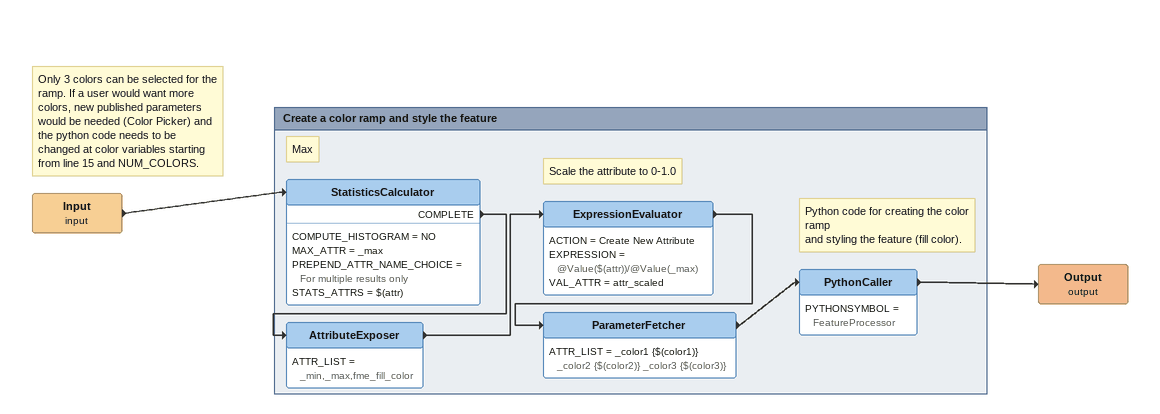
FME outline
Note: Only 3 colors can be selected for the ramp. If a user would want more colors, new published parameters would be needed (Color Picker) and the python code needs to be changed at color variables starting from line 15 and NUM_COLORS.
Input (input)
    -> StatisticsCalculator
Output (output)

Bookmark: Create a color ramp and style the feature
Note: Max
StatisticsCalculator
    COMPUTE_HISTOGRAM = NO
    MAX_ATTR = _max
    PREPEND_ATTR_NAME_CHOICE = For multiple results only
    STATS_ATTRS = $(attr)
    COMPLETE -> AttributeExposer
AttributeExposer
    ATTR_LIST = _min,_max,fme_fill_color
    -> ExpressionEvaluator
Note: Scale the attribute to 0-1.0
ExpressionEvaluator
    ACTION = Create New Attribute
    EXPRESSION = @Value($(attr))/@Value(_max)
    VAL_ATTR = attr_scaled
    -> ParameterFetcher
ParameterFetcher
    ATTR_LIST = _color1 {$(color1)} _color2 {$(color2)} _color3 {$(color3)}
    -> PythonCaller
Note: Python code for creating the color ramp / and styling the feature (fill color).
PythonCaller
    PYTHONSYMBOL = FeatureProcessor
    -> Output (output)
